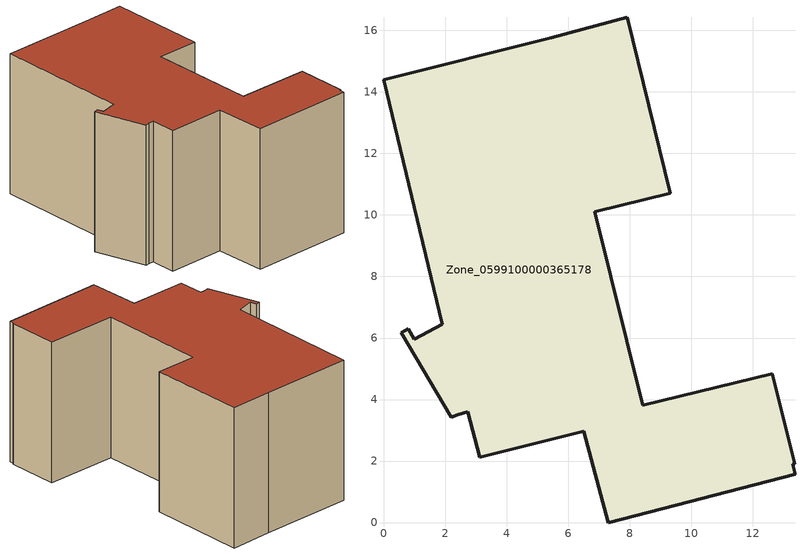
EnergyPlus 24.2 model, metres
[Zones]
Zone_0599100000365178
 floor ground (C_G): 13.31,1.89 13.38,1.57 7.31,0 6.51,2.98 3.12,2.12 2.74,3.6 2.42,3.5 2.21,3.42 0.58,6.17 0.81,6.31 1,5.96 1.91,6.44 0,14.4 5.45,15.77 7.93,16.42 9.32,10.7 6.87,10.1 8.43,3.81 12.64,4.83 13.37,1.91 z0
 wall outside (C_F): 9.32,10.7 7.93,16.42 5.45,15.77 0,14.4 1.91,6.44 1,5.96 0.81,6.31 0.58,6.17 2.21,3.42 2.42,3.5 2.74,3.6 3.12,2.12 6.51,2.98 7.31,0 13.38,1.57 13.31,1.89 13.37,1.91 12.64,4.83 8.43,3.81 6.87,10.1 9.32,10.7 z0:8.47
 roof outside (C_R): 13.38,1.57 13.31,1.89 13.37,1.91 12.64,4.83 8.43,3.81 6.87,10.1 9.32,10.7 7.93,16.42 5.45,15.77 0,14.4 1.91,6.44 1,5.96 0.81,6.31 0.58,6.17 2.21,3.42 2.42,3.5 2.74,3.6 3.12,2.12 6.51,2.98 7.31,0 z8.47
[BUILDING]
Pand.0599100000365178: North Axis=0; Terrain=City; Loads Convergence Tolerance Value=0.04; Temperature Convergence Tolerance Value=0.4; Solar Distribution=FullExterior; Maximum Number of Warmup Days=25; Minimum Number of Warmup Days=1
[Site:Location]
Rotterdam.The.Hague.AP_ZH_NLD Design_Conditions: Latitude=51.96; Longitude=4.45; Time Zone=1; Elevation=-4.5
[SITE:GROUNDTEMPERATURE:BUILDINGSURFACE]
18, 18, 18, 18, 18, 18, 18, 18, 18, 18, 18, 18
[MATERIAL] Thermal Absorptance=0.9; Solar Absorptance=0.7; Visible Absorptance=0.7
Name | Roughness | Thickness | Conductivity | Density | Specific Heat
G.D.1992-2005 | MediumSmooth | 0.15 | 0.06 | 540 | 1210
F.D.1992-2005 | Rough | 0.3 | 0.12 | 1920 | 840
R.D.1992-2005 | MediumRough | 0.2 | 0.08 | 1500 | 1000
[CONSTRUCTION]
C_G: G.D.1992-2005
C_F: F.D.1992-2005
C_R: R.D.1992-2005
[ZONE]
Zone_0599100000365178: Type=1; Multiplier=1; Ceiling Height=Autocalculate; Volume=Autocalculate; Floor Area=autocalculate; Part of Total Floor Area=Yes
[ZONEINFILTRATION:DESIGNFLOWRATE]
Infil_Zone_0599100000365178: Zone or ZoneList or Space or SpaceList=Zone_0599100000365178; Schedule=AlwaysOn; Design Flow Rate Calculation Method=Flow/Area; Flow Rate per Floor Area=0.0021; Constant Term Coefficient=1; Temperature Term Coefficient=0; Velocity Term Coefficient=0; Velocity Squared Term Coefficient=0
[HVACTEMPLATE:ZONE:IDEALLOADSAIRSYSTEM]
Zone_0599100000365178: Maximum Heating Supply Air Temperature=50; Minimum Cooling Supply Air Temperature=13; Maximum Heating Supply Air Humidity Ratio=0.0156; Minimum Cooling Supply Air Humidity Ratio=0.0077; Heating Limit=NoLimit; Cooling Limit=NoLimit; Dehumidification Control Type=ConstantSensibleHeatRatio; Cooling Sensible Heat Ratio=0.7; Dehumidification Setpoint=60; Humidification Control Type=None; Humidification Setpoint=30; Outdoor Air Method=None; Outdoor Air Flow Rate per Person=0.00944; Outdoor Air Flow Rate per Zone Floor Area=0; Outdoor Air Flow Rate per Zone=0; Demand Controlled Ventilation Type=None; Outdoor Air Economizer Type=NoEconomizer; Heat Recovery Type=None; Sensible Heat Recovery Effectiveness=0.7; Latent Heat Recovery Effectiveness=0.65
[ZONECONTROL:THERMOSTAT]
ThermostatControl_Zone_0599100000365178: Zone or ZoneList=Zone_0599100000365178; Control Type Schedule=DualSetpointControlType; Control 1=Thermostat_Zone_0599100000365178; Temperature Difference Between Cutout And Setpoint=0
[THERMOSTATSETPOINT:DUALSETPOINT]
Thermostat_Zone_0599100000365178: Heating Setpoint Temperature Schedule=HeatingSetpoint_Zone_0599100000365178; Cooling Setpoint Temperature Schedule=CoolingSetpoint_Zone_0599100000365178
[SCHEDULE:COMPACT]
HeatingSetpoint_Zone_0599100000365178: Through: 12/31, For: AllDays, Until: 24:00, 21
CoolingSetpoint_Zone_0599100000365178: Through: 12/31, For: AllDays, Until: 24:00, 24
DualSetpointControlType: Through: 12/31, For: AllDays, Until: 24:00, 4
AlwaysOn: Through: 12/31, For: AllDays, Until: 24:00, 1
